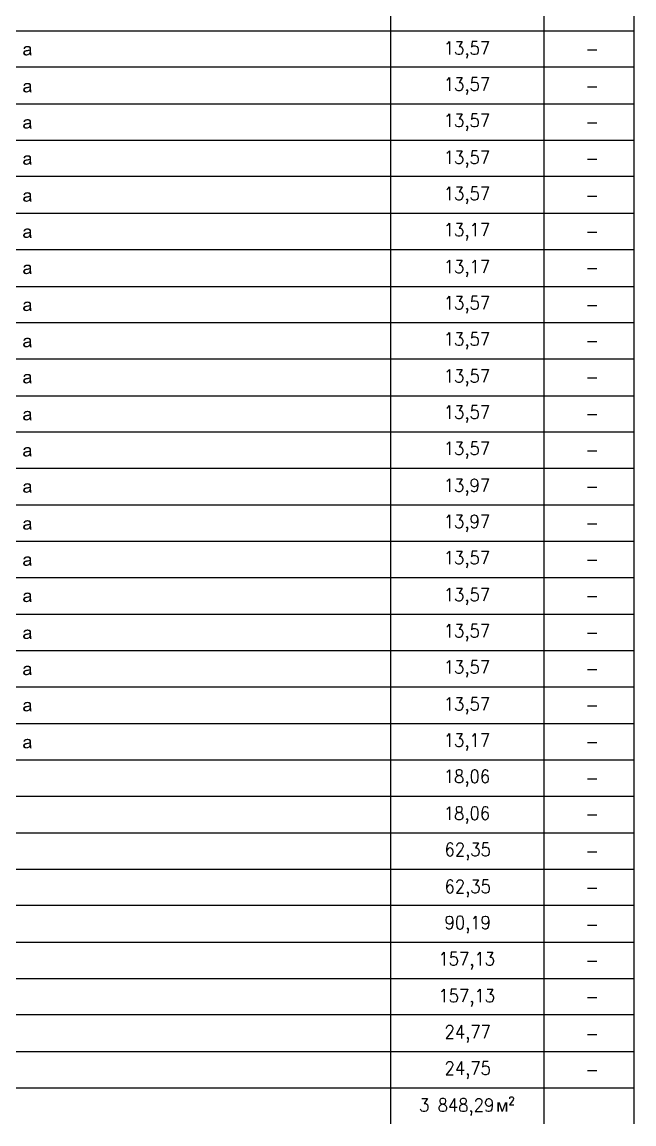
# Model space of a CAD drawing. Header units: millimetres. Extents: x 0 to 420, y 0 to 297.
# Drawn here: x 44 to 77.7, y 39.7 to 100.3 of the extents above; entities that cross this region are included whole.
import ezdxf

# ---------------------------------------------------------------- set-up
doc = ezdxf.new("R2010")
doc.units = ezdxf.units.MM
doc.layers.get('0').update_dxf_attribs({"linetype": 'CONTINUOUS'})
doc.styles.get("Standard").update_dxf_attribs({"font": 'STANDARD'})

msp = doc.modelspace()

# ---------------------------------------------------------------- hatches: boundary and pattern name
at = {"true_color": 0x0000fb}
h = msp.add_hatch(color=0, dxfattribs=at)
h.paths.add_polyline_path([(44.461505, 98.530723), (44.36835, 98.472294), (44.272439, 98.455757), (44.197749, 98.466093), (44.142903, 98.497099), (44.108934, 98.543952), (44.097703, 98.602381), (44.114791, 98.670731), (44.159439, 98.720892), (44.222278, 98.749555), (44.299448, 98.762784), (44.390261, 98.776013), (44.453788, 98.79255), (44.45434, 98.81515), (44.448207, 98.860281), (44.430086, 98.890115), (44.388332, 98.911957), (44.330867, 98.919329), (44.240468, 98.897832), (44.197473, 98.821764), (44.112586, 98.83334), (44.15062, 98.921534), (44.227239, 98.972797), (44.343545, 98.990987), (44.44993, 98.975553), (44.510564, 98.936417), (44.537573, 98.877988), (44.541983, 98.797511), (44.541983, 98.681756), (44.543292, 98.583019), (44.547495, 98.528518), (44.569544, 98.467333), (44.478593, 98.467333)], flags=0)
h.paths.add_polyline_path([(44.453788, 98.724199), (44.39474, 98.706285), (44.312126, 98.691678), (44.23661, 98.674039), (44.202434, 98.645927), (44.190308, 98.604586), (44.216215, 98.546708), (44.293385, 98.523557), (44.382682, 98.545606), (44.440008, 98.605688), (44.453788, 98.69278)], flags=0)
h = msp.add_hatch(color=0, dxfattribs=at)
h.paths.add_polyline_path([(44.461505, 96.498723), (44.36835, 96.440294), (44.272439, 96.423757), (44.197749, 96.434093), (44.142903, 96.465099), (44.108934, 96.511952), (44.097703, 96.570381), (44.114791, 96.638731), (44.159439, 96.688892), (44.222278, 96.717555), (44.299448, 96.730784), (44.390261, 96.744014), (44.453788, 96.76055), (44.45434, 96.78315), (44.448207, 96.828281), (44.430086, 96.858115), (44.388332, 96.879957), (44.330867, 96.887329), (44.240468, 96.865832), (44.197473, 96.789764), (44.112586, 96.80134), (44.15062, 96.889534), (44.227239, 96.940797), (44.343545, 96.958987), (44.44993, 96.943553), (44.510564, 96.904417), (44.537573, 96.845988), (44.541983, 96.765511), (44.541983, 96.649756), (44.543292, 96.551019), (44.547495, 96.496518), (44.569544, 96.435333), (44.478593, 96.435333)], flags=0)
h.paths.add_polyline_path([(44.453788, 96.692199), (44.39474, 96.674285), (44.312126, 96.659678), (44.23661, 96.642039), (44.202434, 96.613927), (44.190308, 96.572586), (44.216215, 96.514708), (44.293385, 96.491557), (44.382682, 96.513606), (44.440008, 96.573688), (44.453788, 96.66078)], flags=0)
h = msp.add_hatch(color=0, dxfattribs=at)
h.paths.add_polyline_path([(44.461505, 94.509056), (44.36835, 94.450627), (44.272439, 94.434091), (44.197749, 94.444426), (44.142903, 94.475432), (44.108934, 94.522285), (44.097703, 94.580714), (44.114791, 94.649065), (44.159439, 94.699225), (44.222278, 94.727889), (44.299448, 94.741118), (44.390261, 94.754347), (44.453788, 94.770883), (44.45434, 94.793483), (44.448207, 94.838614), (44.430086, 94.868448), (44.388332, 94.89029), (44.330867, 94.897663), (44.240468, 94.876165), (44.197473, 94.800098), (44.112586, 94.811673), (44.15062, 94.899868), (44.227239, 94.951131), (44.343545, 94.969321), (44.44993, 94.953887), (44.510564, 94.91475), (44.537573, 94.856322), (44.541983, 94.775844), (44.541983, 94.660089), (44.543292, 94.561353), (44.547495, 94.506851), (44.569544, 94.445666), (44.478593, 94.445666)], flags=0)
h.paths.add_polyline_path([(44.453788, 94.702533), (44.39474, 94.684618), (44.312126, 94.670011), (44.23661, 94.652372), (44.202434, 94.62426), (44.190308, 94.582919), (44.216215, 94.525041), (44.293385, 94.50189), (44.382682, 94.523939), (44.440008, 94.584021), (44.453788, 94.671113)], flags=0)
h = msp.add_hatch(color=0, dxfattribs=at)
h.paths.add_polyline_path([(44.461505, 92.519389), (44.36835, 92.460961), (44.272439, 92.444424), (44.197749, 92.454759), (44.142903, 92.485765), (44.108934, 92.532619), (44.097703, 92.591047), (44.114791, 92.659398), (44.159439, 92.709559), (44.222278, 92.738222), (44.299448, 92.751451), (44.390261, 92.76468), (44.453788, 92.781217), (44.45434, 92.803816), (44.448207, 92.848947), (44.430086, 92.878782), (44.388332, 92.900624), (44.330867, 92.907996), (44.240468, 92.886499), (44.197473, 92.810431), (44.112586, 92.822007), (44.15062, 92.910201), (44.227239, 92.961464), (44.343545, 92.979654), (44.44993, 92.96422), (44.510564, 92.925084), (44.537573, 92.866655), (44.541983, 92.786178), (44.541983, 92.670422), (44.543292, 92.571686), (44.547495, 92.517185), (44.569544, 92.456), (44.478593, 92.456)], flags=0)
h.paths.add_polyline_path([(44.453788, 92.712866), (44.39474, 92.694951), (44.312126, 92.680344), (44.23661, 92.662705), (44.202434, 92.634593), (44.190308, 92.593252), (44.216215, 92.535375), (44.293385, 92.512224), (44.382682, 92.534272), (44.440008, 92.594355), (44.453788, 92.681447)], flags=0)
h = msp.add_hatch(color=0, dxfattribs=at)
h.paths.add_polyline_path([(44.461505, 90.487389), (44.36835, 90.428961), (44.272439, 90.412424), (44.197749, 90.422759), (44.142903, 90.453765), (44.108934, 90.500619), (44.097703, 90.559047), (44.114791, 90.627398), (44.159439, 90.677559), (44.222278, 90.706222), (44.299448, 90.719451), (44.390261, 90.73268), (44.453788, 90.749217), (44.45434, 90.771816), (44.448207, 90.816947), (44.430086, 90.846782), (44.388332, 90.868624), (44.330867, 90.875996), (44.240468, 90.854499), (44.197473, 90.778431), (44.112586, 90.790007), (44.15062, 90.878201), (44.227239, 90.929464), (44.343545, 90.947654), (44.44993, 90.93222), (44.510564, 90.893084), (44.537573, 90.834655), (44.541983, 90.754178), (44.541983, 90.638422), (44.543292, 90.539686), (44.547495, 90.485185), (44.569544, 90.424), (44.478593, 90.424)], flags=0)
h.paths.add_polyline_path([(44.453788, 90.680866), (44.39474, 90.662951), (44.312126, 90.648344), (44.23661, 90.630705), (44.202434, 90.602593), (44.190308, 90.561252), (44.216215, 90.503375), (44.293385, 90.480224), (44.382682, 90.502272), (44.440008, 90.562355), (44.453788, 90.649447)], flags=0)
h = msp.add_hatch(color=0, dxfattribs=at)
h.paths.add_polyline_path([(44.461505, 88.497723), (44.36835, 88.439294), (44.272439, 88.422757), (44.197749, 88.433093), (44.142903, 88.464099), (44.108934, 88.510952), (44.097703, 88.569381), (44.114791, 88.637731), (44.159439, 88.687892), (44.222278, 88.716555), (44.299448, 88.729784), (44.390261, 88.743014), (44.453788, 88.75955), (44.45434, 88.78215), (44.448207, 88.827281), (44.430086, 88.857115), (44.388332, 88.878957), (44.330867, 88.88633), (44.240468, 88.864832), (44.197473, 88.788764), (44.112586, 88.80034), (44.15062, 88.888534), (44.227239, 88.939797), (44.343545, 88.957987), (44.44993, 88.942553), (44.510564, 88.903417), (44.537573, 88.844988), (44.541983, 88.764511), (44.541983, 88.648756), (44.543292, 88.550019), (44.547495, 88.495518), (44.569544, 88.434333), (44.478593, 88.434333)], flags=0)
h.paths.add_polyline_path([(44.453788, 88.691199), (44.39474, 88.673285), (44.312126, 88.658678), (44.23661, 88.641039), (44.202434, 88.612927), (44.190308, 88.571586), (44.216215, 88.513708), (44.293385, 88.490557), (44.382682, 88.512606), (44.440008, 88.572688), (44.453788, 88.65978)], flags=0)
h = msp.add_hatch(color=0, dxfattribs=at)
h.paths.add_polyline_path([(44.461505, 86.508056), (44.36835, 86.449627), (44.272439, 86.433091), (44.197749, 86.443426), (44.142903, 86.474432), (44.108934, 86.521285), (44.097703, 86.579714), (44.114791, 86.648065), (44.159439, 86.698225), (44.222278, 86.726889), (44.299448, 86.740118), (44.390261, 86.753347), (44.453788, 86.769883), (44.45434, 86.792483), (44.448207, 86.837614), (44.430086, 86.867448), (44.388332, 86.88929), (44.330867, 86.896663), (44.240468, 86.875165), (44.197473, 86.799098), (44.112586, 86.810673), (44.15062, 86.898868), (44.227239, 86.950131), (44.343545, 86.968321), (44.44993, 86.952887), (44.510564, 86.913751), (44.537573, 86.855322), (44.541983, 86.774844), (44.541983, 86.659089), (44.543292, 86.560353), (44.547495, 86.505851), (44.569544, 86.444666), (44.478593, 86.444666)], flags=0)
h.paths.add_polyline_path([(44.453788, 86.701533), (44.39474, 86.683618), (44.312126, 86.669011), (44.23661, 86.651372), (44.202434, 86.62326), (44.190308, 86.581919), (44.216215, 86.524041), (44.293385, 86.50089), (44.382682, 86.522939), (44.440008, 86.583021), (44.453788, 86.670113)], flags=0)
h = msp.add_hatch(color=0, dxfattribs=at)
h.paths.add_polyline_path([(44.461505, 84.476056), (44.36835, 84.417627), (44.272439, 84.401091), (44.197749, 84.411426), (44.142903, 84.442432), (44.108934, 84.489285), (44.097703, 84.547714), (44.114791, 84.616065), (44.159439, 84.666225), (44.222278, 84.694889), (44.299448, 84.708118), (44.390261, 84.721347), (44.453788, 84.737883), (44.45434, 84.760483), (44.448207, 84.805614), (44.430086, 84.835448), (44.388332, 84.85729), (44.330867, 84.864663), (44.240468, 84.843165), (44.197473, 84.767098), (44.112586, 84.778673), (44.15062, 84.866868), (44.227239, 84.918131), (44.343545, 84.936321), (44.44993, 84.920887), (44.510564, 84.881751), (44.537573, 84.823322), (44.541983, 84.742844), (44.541983, 84.627089), (44.543292, 84.528353), (44.547495, 84.473851), (44.569544, 84.412666), (44.478593, 84.412666)], flags=0)
h.paths.add_polyline_path([(44.453788, 84.669533), (44.39474, 84.651618), (44.312126, 84.637011), (44.23661, 84.619372), (44.202434, 84.59126), (44.190308, 84.549919), (44.216215, 84.492041), (44.293385, 84.46889), (44.382682, 84.490939), (44.440008, 84.551021), (44.453788, 84.638113)], flags=0)
h = msp.add_hatch(color=0, dxfattribs=at)
h.paths.add_polyline_path([(44.461505, 82.486389), (44.36835, 82.427961), (44.272439, 82.411424), (44.197749, 82.421759), (44.142903, 82.452765), (44.108934, 82.499619), (44.097703, 82.558047), (44.114791, 82.626398), (44.159439, 82.676559), (44.222278, 82.705222), (44.299448, 82.718451), (44.390261, 82.73168), (44.453788, 82.748217), (44.45434, 82.770817), (44.448207, 82.815947), (44.430086, 82.845782), (44.388332, 82.867624), (44.330867, 82.874996), (44.240468, 82.853499), (44.197473, 82.777431), (44.112586, 82.789007), (44.15062, 82.877201), (44.227239, 82.928464), (44.343545, 82.946654), (44.44993, 82.93122), (44.510564, 82.892084), (44.537573, 82.833655), (44.541983, 82.753178), (44.541983, 82.637422), (44.543292, 82.538686), (44.547495, 82.484185), (44.569544, 82.423), (44.478593, 82.423)], flags=0)
h.paths.add_polyline_path([(44.453788, 82.679866), (44.39474, 82.661951), (44.312126, 82.647344), (44.23661, 82.629705), (44.202434, 82.601593), (44.190308, 82.560252), (44.216215, 82.502375), (44.293385, 82.479224), (44.382682, 82.501272), (44.440008, 82.561355), (44.453788, 82.648447)], flags=0)
h = msp.add_hatch(color=0, dxfattribs=at)
h.paths.add_polyline_path([(44.461506, 80.496723), (44.36835, 80.438294), (44.272439, 80.421757), (44.197749, 80.432093), (44.142903, 80.463099), (44.108935, 80.509952), (44.097704, 80.568381), (44.114791, 80.636731), (44.15944, 80.686892), (44.222278, 80.715555), (44.299448, 80.728784), (44.390261, 80.742014), (44.453789, 80.75855), (44.45434, 80.78115), (44.448208, 80.826281), (44.430086, 80.856115), (44.388332, 80.877957), (44.330868, 80.88533), (44.240468, 80.863832), (44.197474, 80.787764), (44.112586, 80.79934), (44.15062, 80.887534), (44.227239, 80.938797), (44.343546, 80.956988), (44.44993, 80.941553), (44.510564, 80.902417), (44.537573, 80.843988), (44.541983, 80.763511), (44.541983, 80.647756), (44.543292, 80.549019), (44.547495, 80.494518), (44.569544, 80.433333), (44.478593, 80.433333)], flags=0)
h.paths.add_polyline_path([(44.453789, 80.690199), (44.39474, 80.672285), (44.312126, 80.657678), (44.23661, 80.640039), (44.202435, 80.611927), (44.190308, 80.570586), (44.216215, 80.512708), (44.293385, 80.489557), (44.382682, 80.511606), (44.440008, 80.571688), (44.453789, 80.65878)], flags=0)
h = msp.add_hatch(color=0, dxfattribs=at)
h.paths.add_polyline_path([(44.461505, 78.464723), (44.36835, 78.406294), (44.272439, 78.389757), (44.197749, 78.400093), (44.142903, 78.431099), (44.108934, 78.477952), (44.097703, 78.536381), (44.114791, 78.604731), (44.159439, 78.654892), (44.222278, 78.683555), (44.299448, 78.696784), (44.390261, 78.710014), (44.453788, 78.72655), (44.45434, 78.74915), (44.448207, 78.794281), (44.430086, 78.824115), (44.388332, 78.845957), (44.330867, 78.85333), (44.240468, 78.831832), (44.197473, 78.755764), (44.112586, 78.76734), (44.15062, 78.855534), (44.227239, 78.906797), (44.343545, 78.924988), (44.44993, 78.909554), (44.510564, 78.870417), (44.537573, 78.811988), (44.541983, 78.731511), (44.541983, 78.615756), (44.543292, 78.517019), (44.547495, 78.462518), (44.569544, 78.401333), (44.478593, 78.401333)], flags=0)
h.paths.add_polyline_path([(44.453788, 78.658199), (44.39474, 78.640285), (44.312126, 78.625678), (44.23661, 78.608039), (44.202434, 78.579927), (44.190308, 78.538586), (44.216215, 78.480708), (44.293385, 78.457557), (44.382682, 78.479606), (44.440008, 78.539688), (44.453788, 78.62678)], flags=0)
h = msp.add_hatch(color=0, dxfattribs=at)
h.paths.add_polyline_path([(44.461505, 76.475056), (44.36835, 76.416627), (44.272439, 76.400091), (44.197749, 76.410426), (44.142903, 76.441432), (44.108934, 76.488285), (44.097703, 76.546714), (44.114791, 76.615065), (44.159439, 76.665225), (44.222278, 76.693889), (44.299448, 76.707118), (44.390261, 76.720347), (44.453788, 76.736883), (44.45434, 76.759483), (44.448207, 76.804614), (44.430086, 76.834448), (44.388332, 76.85629), (44.330867, 76.863663), (44.240468, 76.842165), (44.197473, 76.766098), (44.112586, 76.777673), (44.15062, 76.865868), (44.227239, 76.917131), (44.343545, 76.935321), (44.44993, 76.919887), (44.510564, 76.880751), (44.537573, 76.822322), (44.541983, 76.741844), (44.541983, 76.626089), (44.543292, 76.527353), (44.547495, 76.472851), (44.569544, 76.411666), (44.478593, 76.411666)], flags=0)
h.paths.add_polyline_path([(44.453788, 76.668533), (44.39474, 76.650618), (44.312126, 76.636011), (44.23661, 76.618372), (44.202434, 76.59026), (44.190308, 76.548919), (44.216215, 76.491041), (44.293385, 76.46789), (44.382682, 76.489939), (44.440008, 76.550021), (44.453788, 76.637113)], flags=0)
h = msp.add_hatch(color=0, dxfattribs=at)
h.paths.add_polyline_path([(44.461505, 74.485389), (44.36835, 74.426961), (44.272439, 74.410424), (44.197749, 74.420759), (44.142903, 74.451765), (44.108934, 74.498619), (44.097703, 74.557047), (44.114791, 74.625398), (44.159439, 74.675559), (44.222278, 74.704222), (44.299448, 74.717451), (44.390261, 74.73068), (44.453788, 74.747217), (44.45434, 74.769817), (44.448207, 74.814947), (44.430086, 74.844782), (44.388332, 74.866624), (44.330867, 74.873996), (44.240468, 74.852499), (44.197473, 74.776431), (44.112586, 74.788007), (44.15062, 74.876201), (44.227239, 74.927464), (44.343545, 74.945654), (44.44993, 74.93022), (44.510564, 74.891084), (44.537573, 74.832655), (44.541983, 74.752178), (44.541983, 74.636422), (44.543292, 74.537686), (44.547495, 74.483185), (44.569544, 74.422), (44.478593, 74.422)], flags=0)
h.paths.add_polyline_path([(44.453788, 74.678866), (44.39474, 74.660952), (44.312126, 74.646344), (44.23661, 74.628705), (44.202434, 74.600593), (44.190308, 74.559252), (44.216215, 74.501375), (44.293385, 74.478224), (44.382682, 74.500272), (44.440008, 74.560355), (44.453788, 74.647447)], flags=0)
h = msp.add_hatch(color=0, dxfattribs=at)
h.paths.add_polyline_path([(44.461505, 72.453389), (44.36835, 72.394961), (44.272439, 72.378424), (44.197749, 72.388759), (44.142903, 72.419765), (44.108934, 72.466619), (44.097703, 72.525047), (44.114791, 72.593398), (44.159439, 72.643559), (44.222278, 72.672222), (44.299448, 72.685451), (44.390261, 72.69868), (44.453788, 72.715217), (44.45434, 72.737817), (44.448207, 72.782947), (44.430086, 72.812782), (44.388332, 72.834624), (44.330867, 72.841996), (44.240468, 72.820499), (44.197473, 72.744431), (44.112586, 72.756007), (44.15062, 72.844201), (44.227239, 72.895464), (44.343545, 72.913654), (44.44993, 72.89822), (44.510564, 72.859084), (44.537573, 72.800655), (44.541983, 72.720178), (44.541983, 72.604422), (44.543292, 72.505686), (44.547495, 72.451185), (44.569544, 72.39), (44.478593, 72.39)], flags=0)
h.paths.add_polyline_path([(44.453788, 72.646866), (44.39474, 72.628952), (44.312126, 72.614344), (44.23661, 72.596705), (44.202434, 72.568593), (44.190308, 72.527252), (44.216215, 72.469375), (44.293385, 72.446224), (44.382682, 72.468272), (44.440008, 72.528355), (44.453788, 72.615447)], flags=0)
h = msp.add_hatch(color=0, dxfattribs=at)
h.paths.add_polyline_path([(44.461505, 70.463723), (44.36835, 70.405294), (44.272439, 70.388758), (44.197749, 70.399093), (44.142903, 70.430099), (44.108934, 70.476952), (44.097703, 70.535381), (44.114791, 70.603731), (44.159439, 70.653892), (44.222278, 70.682555), (44.299448, 70.695784), (44.390261, 70.709014), (44.453788, 70.72555), (44.45434, 70.74815), (44.448207, 70.793281), (44.430086, 70.823115), (44.388332, 70.844957), (44.330867, 70.85233), (44.240468, 70.830832), (44.197473, 70.754764), (44.112586, 70.76634), (44.15062, 70.854534), (44.227239, 70.905797), (44.343545, 70.923988), (44.44993, 70.908554), (44.510564, 70.869417), (44.537573, 70.810988), (44.541983, 70.730511), (44.541983, 70.614756), (44.543292, 70.516019), (44.547495, 70.461518), (44.569544, 70.400333), (44.478593, 70.400333)], flags=0)
h.paths.add_polyline_path([(44.453788, 70.657199), (44.39474, 70.639285), (44.312126, 70.624678), (44.23661, 70.607039), (44.202434, 70.578927), (44.190308, 70.537586), (44.216215, 70.479708), (44.293385, 70.456557), (44.382682, 70.478606), (44.440008, 70.538688), (44.453788, 70.62578)], flags=0)
h = msp.add_hatch(color=0, dxfattribs=at)
h.paths.add_polyline_path([(44.461505, 68.474056), (44.36835, 68.415627), (44.272439, 68.399091), (44.197749, 68.409426), (44.142903, 68.440432), (44.108934, 68.487285), (44.097703, 68.545714), (44.114791, 68.614065), (44.159439, 68.664225), (44.222278, 68.692889), (44.299448, 68.706118), (44.390261, 68.719347), (44.453788, 68.735883), (44.45434, 68.758483), (44.448207, 68.803614), (44.430086, 68.833449), (44.388332, 68.85529), (44.330867, 68.862663), (44.240468, 68.841166), (44.197473, 68.765098), (44.112586, 68.776673), (44.15062, 68.864868), (44.227239, 68.916131), (44.343545, 68.934321), (44.44993, 68.918887), (44.510564, 68.879751), (44.537573, 68.821322), (44.541983, 68.740844), (44.541983, 68.625089), (44.543292, 68.526353), (44.547495, 68.471851), (44.569544, 68.410666), (44.478593, 68.410666)], flags=0)
h.paths.add_polyline_path([(44.453788, 68.667533), (44.39474, 68.649618), (44.312126, 68.635011), (44.23661, 68.617372), (44.202434, 68.58926), (44.190308, 68.547919), (44.216215, 68.490041), (44.293385, 68.46689), (44.382682, 68.488939), (44.440008, 68.549021), (44.453788, 68.636113)], flags=0)
h = msp.add_hatch(color=0, dxfattribs=at)
h.paths.add_polyline_path([(44.461505, 66.442056), (44.36835, 66.383627), (44.272439, 66.367091), (44.197749, 66.377426), (44.142903, 66.408432), (44.108934, 66.455285), (44.097703, 66.513714), (44.114791, 66.582065), (44.159439, 66.632225), (44.222278, 66.660889), (44.299448, 66.674118), (44.390261, 66.687347), (44.453788, 66.703883), (44.45434, 66.726483), (44.448207, 66.771614), (44.430086, 66.801449), (44.388332, 66.82329), (44.330867, 66.830663), (44.240468, 66.809166), (44.197473, 66.733098), (44.112586, 66.744673), (44.15062, 66.832868), (44.227239, 66.884131), (44.343545, 66.902321), (44.44993, 66.886887), (44.510564, 66.847751), (44.537573, 66.789322), (44.541983, 66.708844), (44.541983, 66.593089), (44.543292, 66.494353), (44.547495, 66.439851), (44.569544, 66.378666), (44.478593, 66.378666)], flags=0)
h.paths.add_polyline_path([(44.453788, 66.635533), (44.39474, 66.617618), (44.312126, 66.603011), (44.23661, 66.585372), (44.202434, 66.55726), (44.190308, 66.515919), (44.216215, 66.458041), (44.293385, 66.43489), (44.382682, 66.456939), (44.440008, 66.517021), (44.453788, 66.604113)], flags=0)
h = msp.add_hatch(color=0, dxfattribs=at)
h.paths.add_polyline_path([(44.461505, 64.452389), (44.36835, 64.393961), (44.272439, 64.377424), (44.197749, 64.38776), (44.142903, 64.418765), (44.108934, 64.465619), (44.097703, 64.524047), (44.114791, 64.592398), (44.159439, 64.642559), (44.222278, 64.671222), (44.299448, 64.684451), (44.390261, 64.69768), (44.453788, 64.714217), (44.45434, 64.736817), (44.448207, 64.781947), (44.430086, 64.811782), (44.388332, 64.833624), (44.330867, 64.840996), (44.240468, 64.819499), (44.197473, 64.743431), (44.112586, 64.755007), (44.15062, 64.843201), (44.227239, 64.894464), (44.343545, 64.912654), (44.44993, 64.89722), (44.510564, 64.858084), (44.537573, 64.799655), (44.541983, 64.719178), (44.541983, 64.603422), (44.543292, 64.504686), (44.547495, 64.450185), (44.569544, 64.389), (44.478593, 64.389)], flags=0)
h.paths.add_polyline_path([(44.453788, 64.645866), (44.39474, 64.627952), (44.312126, 64.613344), (44.23661, 64.595705), (44.202434, 64.567593), (44.190308, 64.526252), (44.216215, 64.468375), (44.293385, 64.445224), (44.382682, 64.467272), (44.440008, 64.527355), (44.453788, 64.614447)], flags=0)
h = msp.add_hatch(color=0, dxfattribs=at)
h.paths.add_polyline_path([(44.461505, 62.462723), (44.36835, 62.404294), (44.272439, 62.387758), (44.197749, 62.398093), (44.142903, 62.429099), (44.108934, 62.475952), (44.097703, 62.534381), (44.114791, 62.602732), (44.159439, 62.652892), (44.222278, 62.681555), (44.299448, 62.694784), (44.390261, 62.708014), (44.453788, 62.72455), (44.45434, 62.74715), (44.448207, 62.792281), (44.430086, 62.822115), (44.388332, 62.843957), (44.330867, 62.85133), (44.240468, 62.829832), (44.197473, 62.753765), (44.112586, 62.76534), (44.15062, 62.853534), (44.227239, 62.904797), (44.343545, 62.922988), (44.44993, 62.907554), (44.510564, 62.868417), (44.537573, 62.809988), (44.541983, 62.729511), (44.541983, 62.613756), (44.543292, 62.515019), (44.547495, 62.460518), (44.569544, 62.399333), (44.478593, 62.399333)], flags=0)
h.paths.add_polyline_path([(44.453788, 62.656199), (44.39474, 62.638285), (44.312126, 62.623678), (44.23661, 62.606039), (44.202434, 62.577927), (44.190308, 62.536586), (44.216215, 62.478708), (44.293385, 62.455557), (44.382682, 62.477606), (44.440008, 62.537688), (44.453788, 62.62478)], flags=0)
h = msp.add_hatch(color=0, dxfattribs=at)
h.paths.add_polyline_path([(44.461506, 60.430723), (44.36835, 60.372294), (44.272439, 60.355758), (44.197749, 60.366093), (44.142903, 60.397099), (44.108935, 60.443952), (44.097704, 60.502381), (44.114791, 60.570732), (44.15944, 60.620892), (44.222278, 60.649555), (44.299448, 60.662784), (44.390261, 60.676014), (44.453789, 60.69255), (44.45434, 60.71515), (44.448208, 60.760281), (44.430086, 60.790115), (44.388332, 60.811957), (44.330868, 60.81933), (44.240468, 60.797832), (44.197474, 60.721765), (44.112586, 60.73334), (44.15062, 60.821534), (44.227239, 60.872798), (44.343546, 60.890988), (44.44993, 60.875554), (44.510564, 60.836417), (44.537573, 60.777988), (44.541983, 60.697511), (44.541983, 60.581756), (44.543292, 60.483019), (44.547495, 60.428518), (44.569544, 60.367333), (44.478593, 60.367333)], flags=0)
h.paths.add_polyline_path([(44.453789, 60.624199), (44.39474, 60.606285), (44.312126, 60.591678), (44.23661, 60.574039), (44.202435, 60.545927), (44.190308, 60.504586), (44.216215, 60.446708), (44.293385, 60.423557), (44.382682, 60.445606), (44.440008, 60.505688), (44.453789, 60.59278)], flags=0)
msp.add_hatch(color=0, dxfattribs=at).paths.add_polyline_path([(70.171799, 40.898079), (70.306847, 40.898079), (70.441343, 40.488526), (70.590723, 40.898079), (70.715849, 40.898079), (70.715849, 40.386), (70.628757, 40.386), (70.628757, 40.798309), (70.477172, 40.386), (70.399451, 40.386), (70.256686, 40.818153), (70.256686, 40.386), (70.171799, 40.386)], flags=0)

# ---------------------------------------------------------------- linework, layer by layer
at = {"color": 0, "true_color": 0x000007}
for points in [[(64.304335, 246.422332), (64.304335, 39.708667)], [(72.728668, 246.422332), (72.728668, 39.708667)], [(77.681668, 246.422332), (77.681668, 39.708667)], [(28.913668, 99.822), (77.681668, 99.822)], [(28.913668, 97.832333), (77.681668, 97.832333)], [(28.913668, 95.800333), (77.681668, 95.800333)], [(28.913668, 93.810666), (77.681668, 93.810666)], [(28.913668, 91.821), (77.681668, 91.821)], [(28.913668, 89.789), (77.681668, 89.789)], [(28.913668, 87.799333), (77.681668, 87.799333)], [(28.913668, 85.767333), (77.681668, 85.767333)], [(28.913668, 83.777666), (77.681668, 83.777666)], [(28.913668, 81.788), (77.681668, 81.788)], [(28.913668, 79.756), (77.681668, 79.756)], [(28.913668, 77.766333), (77.681668, 77.766333)], [(28.913668, 75.776666), (77.681668, 75.776666)], [(28.913668, 73.744666), (77.681668, 73.744666)], [(28.913668, 71.755), (77.681668, 71.755)], [(28.913668, 69.765333), (77.681668, 69.765333)], [(28.913668, 67.733333), (77.681668, 67.733333)], [(28.913668, 65.743666), (77.681668, 65.743666)], [(28.913668, 63.754), (77.681668, 63.754)], [(28.913668, 61.722), (77.681668, 61.722)], [(28.913668, 59.732333), (77.681668, 59.732333)], [(28.913668, 57.742666), (77.681668, 57.742666)], [(28.913668, 55.710666), (77.681668, 55.710666)], [(28.913668, 53.721), (77.681668, 53.721)], [(28.913668, 51.731333), (77.681668, 51.731333)], [(28.913668, 49.699333), (77.681668, 49.699333)], [(28.913668, 47.709666), (77.681668, 47.709666)], [(28.913668, 45.72), (77.681668, 45.72)], [(28.913668, 43.688), (77.681668, 43.688)], [(28.913668, 41.698333), (77.681668, 41.698333)]]:
    msp.add_lwpolyline(points, dxfattribs=at)

# ---------------------------------------------------------------- texts
at = {"color": 0, "true_color": 0x0000fb, "char_height": 0.724708, "attachment_point": 1}
for s, insert, width in [('13,57', (67.225337, 99.234371), 2.1338625), ('-', (75.014672, 99.192048), 0.32209244), ('13,57', (67.225337, 97.244708), 2.1338625), ('-', (75.014672, 97.160045), 0.32209244), ('13,57', (67.225337, 95.255045), 2.1338625), ('-', (75.014672, 95.170382), 0.32209244), ('13,57', (67.225337, 93.223041), 2.1338625), ('-', (75.014672, 93.180701), 0.32209244), ('13,57', (67.225337, 91.233378), 2.1338625), ('-', (75.014672, 91.148715), 0.32209244), ('13,17', (67.225337, 89.243715), 1.97281623), ('-', (75.014672, 89.159035), 0.32209244), ('13,17', (67.225337, 87.211712), 1.97281623), ('-', (75.014672, 87.169371), 0.32209244), ('13,57', (67.225337, 85.222048), 2.1338625), ('-', (75.014672, 85.137368), 0.32209244), ('13,57', (67.225337, 83.232368), 2.1338625), ('-', (75.014672, 83.147705), 0.32209244), ('13,57', (67.225337, 81.200382), 2.1338625), ('-', (75.014672, 81.158041), 0.32209244), ('13,57', (67.225337, 79.210701), 2.1338625), ('-', (75.014672, 79.126038), 0.32209244), ('13,57', (67.225337, 77.221038), 2.1338625), ('-', (75.014672, 77.136375), 0.32209244), ('13,97', (67.225337, 75.189035), 2.1338625), ('-', (75.014672, 75.146712), 0.32209244), ('13,97', (67.225337, 73.199371), 2.1338625), ('-', (75.014672, 73.114708), 0.32209244), ('13,57', (67.225337, 71.209708), 2.1338625), ('-', (75.014672, 71.125045), 0.32209244), ('13,57', (67.225337, 69.177705), 2.1338625), ('-', (75.014672, 69.135382), 0.32209244), ('13,57', (67.225337, 67.188041), 2.1338625), ('-', (75.014672, 67.103378), 0.32209244), ('13,57', (67.225337, 65.198378), 2.1338625), ('-', (75.014672, 65.113715), 0.32209244), ('13,57', (67.225337, 63.166375), 2.1338625), ('-', (75.014672, 63.124035), 0.32209244), ('13,17', (67.225337, 61.176712), 1.97281623), ('-', (75.014672, 61.092048), 0.32209244), ('18,06', (67.225337, 59.187048), 2.1338625), ('-', (75.014672, 59.102368), 0.32209244), ('18,06', (67.225337, 57.155045), 2.1338625), ('-', (75.014672, 57.112705), 0.32209244), ('62,35', (67.267668, 55.165382), 2.29490876), ('-', (75.014672, 55.080701), 0.32209244), ('62,35', (67.267668, 53.133378), 2.29490876), ('-', (75.014672, 53.091038), 0.32209244), ('90,19', (67.267668, 51.143715), 2.1338625), ('-', (75.014672, 51.059035), 0.32209244), ('157,13', (66.929003, 49.154035), 2.53647804), ('-', (75.014672, 49.069371), 0.32209244), ('157,13', (66.929003, 47.122048), 2.53647804), ('-', (75.014672, 47.079708), 0.32209244), ('24,77', (67.267668, 45.132368), 2.37543178), ('-', (75.014672, 45.047705), 0.32209244), ('24,75', (67.267668, 43.142705), 2.37543178), ('-', (75.014672, 43.058041), 0.32209244), ('3 848,29 ', (65.870669, 41.110701), 4.04628611), ('²', (70.781334, 41.110701), 0.16104622)]:
    msp.add_mtext(s, dxfattribs=dict(at, insert=insert, width=width))

doc.saveas('drawing.dxf')
